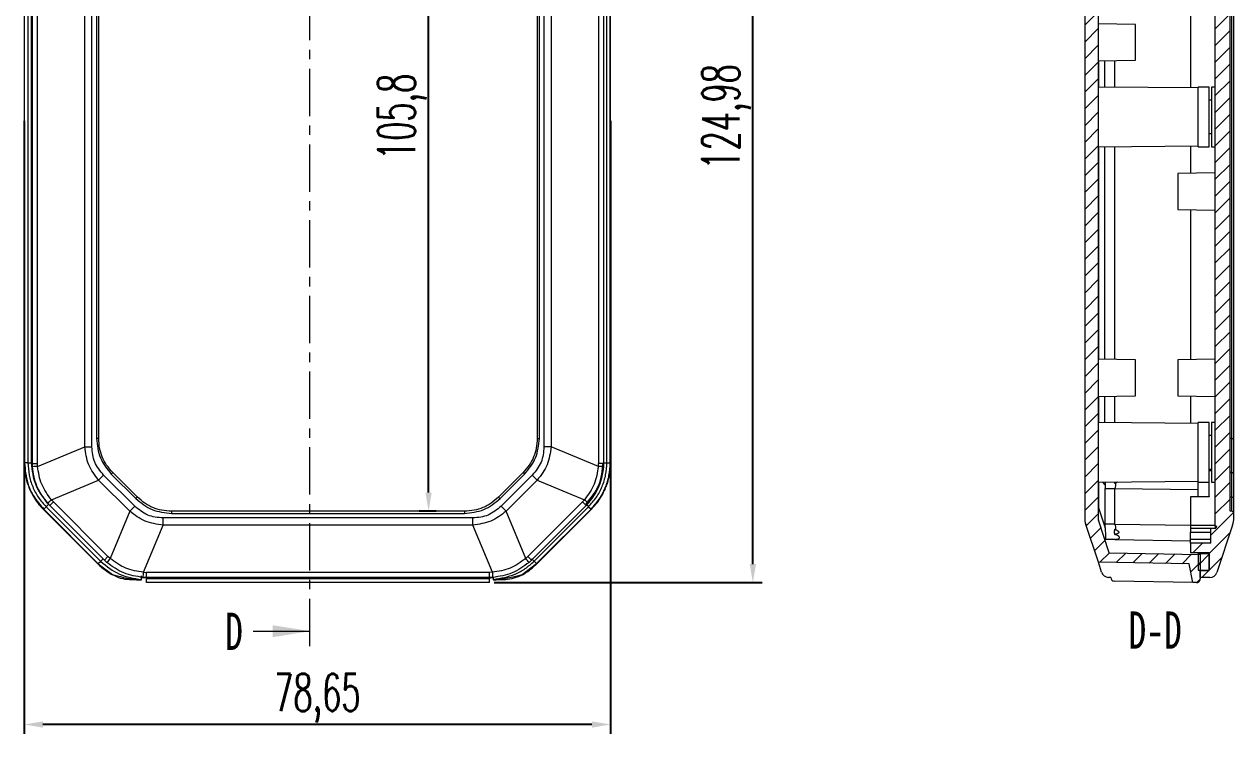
# Model space of a CAD drawing. Header units: inches. Extents: x 1153 to 3519, y 573 to 968.
# Drawn here: x 1324.7 to 1486.9, y 778 to 873.2 of the extents above; entities that cross this region are included whole.
import ezdxf

# ---------------------------------------------------------------- set-up
doc = ezdxf.new("R2010")
doc.units = ezdxf.units.IN
doc.linetypes.add('CENTER', pattern=[10.16, 6.35, -1.27, 1.27, -1.27])
doc.layers.add('10', color=7, linetype='Continuous')
doc.styles.add('SLDTEXTSTYLE2', font='TXT', dxfattribs={"width": 0.6, "bigfont": 'bigfont'})
doc.styles.add('SLDTEXTSTYLE6', font='TXT', dxfattribs={"width": 0.7})
doc.dimstyles.new('5', dxfattribs={"dimtxt": 5, "dimasz": 2.5, "dimexe": 1.25, "dimexo": 0.625, "dimtad": 1, "dimtxsty": 'SLDTEXTSTYLE2', "dimcen": 2.5, "dimclrd": 256, "dimclre": 256, "dimclrt": 256, "dimadec": 0, "dimazin": 0, "dimtfac": 1, "dimtmove": 0, "dimatfit": 3, "dimfxl": 1, "dimarcsym": 0})
pattern_1 = [(45, (18.9794, -20.3194), (-1.122532, 1.122532), [])]

# ---------------------------------------------------------------- blocks, each defined once
blk = doc.blocks.new('*D21')
at = {"lineweight": -2, "transparency": 16777216}
for p, q in [((1387.69, 923.26), (1423.64, 923.26)), ((1422.39, 800.78), (1422.39, 920.76)), ((1387.69, 798.28), (1423.64, 798.28))]:
    blk.add_line(p, q, dxfattribs=at)
at = {"transparency": 16777216}
for points in [[(1421.97, 920.76), (1422.81, 920.76), (1422.39, 923.26)], [(1421.97, 800.78), (1422.81, 800.78), (1422.39, 798.28)]]:
    blk.add_solid(points, dxfattribs=at)
at = {"layer": 'Defpoints', "color": 0, "transparency": 16777216}
for p in [(1387.06, 923.26), (1422.39, 923.26), (1387.06, 798.28)]:
    blk.add_point(p, dxfattribs=at)
at = {"transparency": 16777216, "insert": (1418.85, 860.77), "char_height": 5, "attachment_point": 5, "rotation": 90, "style": 'SLDTEXTSTYLE2'}
blk.add_mtext('124,98', dxfattribs=at)
blk = doc.blocks.new('*D22')
at = {"lineweight": -2, "transparency": 16777216}
for p, q in [((1324.67, 860.23), (1324.67, 778)), ((1403.31, 860.23), (1403.31, 778)), ((1400.81, 779.25), (1327.17, 779.25))]:
    blk.add_line(p, q, dxfattribs=at)
at = {"transparency": 16777216}
for points in [[(1327.17, 779.66), (1327.17, 778.83), (1324.67, 779.25)], [(1400.81, 779.66), (1400.81, 778.83), (1403.31, 779.25)]]:
    blk.add_solid(points, dxfattribs=at)
at = {"layer": 'Defpoints', "color": 0, "transparency": 16777216}
for p in [(1324.67, 860.85), (1403.31, 860.85), (1324.67, 779.25)]:
    blk.add_point(p, dxfattribs=at)
at = {"transparency": 16777216, "insert": (1363.99, 782.79), "char_height": 5, "attachment_point": 5, "style": 'SLDTEXTSTYLE2'}
blk.add_mtext('78,65', dxfattribs=at)
blk = doc.blocks.new('*D24')
at = {"lineweight": -2, "transparency": 16777216}
for p, q in [((1379.53, 913.67), (1380.15, 913.67)), ((1378.9, 810.37), (1378.9, 911.17)), ((1379.9, 807.87), (1377.65, 807.87))]:
    blk.add_line(p, q, dxfattribs=at)
at = {"transparency": 16777216}
for points in [[(1378.49, 911.17), (1379.32, 911.17), (1378.9, 913.67)], [(1378.49, 810.37), (1379.32, 810.37), (1378.9, 807.87)]]:
    blk.add_solid(points, dxfattribs=at)
at = {"layer": 'Defpoints', "color": 0, "transparency": 16777216}
for p in [(1378.9, 913.67), (1378.9, 913.67), (1380.53, 807.87)]:
    blk.add_point(p, dxfattribs=at)
at = {"transparency": 16777216, "insert": (1375.36, 860.77), "char_height": 5, "attachment_point": 5, "rotation": 90, "style": 'SLDTEXTSTYLE2'}
blk.add_mtext('105,8', dxfattribs=at)

msp = doc.modelspace()

# ---------------------------------------------------------------- hatches: boundary and pattern name
at = {"linetype": 'Continuous', "lineweight": 0}
h = msp.add_hatch(dxfattribs=at)
h.set_pattern_fill('ANSI31', color=4, scale=0.5, style=0)
h.set_pattern_definition(pattern_1)
edge = h.paths.add_edge_path(flags=0)
edge.add_line((1468.69, 807.024), (1468.69, 914.515))
edge.add_arc((1469.89, 914.515), 1.2, 161.66713, 180, ccw=False)
edge.add_line((1468.751, 914.892), (1470.197, 919.256))
edge.add_line((1470.197, 919.256), (1482.39, 919.469))
edge.add_line((1482.39, 919.469), (1482.39, 922.76))
edge.add_arc((1481.89, 922.76), 0.5, 0, 91)
edge.add_line((1481.882, 923.26), (1481.381, 923.252))
edge.add_line((1481.381, 923.252), (1480.925, 920.743))
edge.add_line((1480.925, 920.743), (1468.723, 920.53))
edge.add_line((1468.723, 920.53), (1467.043, 915.458))
edge.add_arc((1469.89, 914.515), 3, 161.66713, 180)
edge.add_line((1466.89, 914.515), (1466.89, 807.024))
edge.add_arc((1469.89, 807.024), 3, 180, 198.33287)
edge.add_line((1467.043, 806.08), (1468.723, 801.008))
edge.add_line((1468.723, 801.008), (1480.925, 800.795))
edge.add_line((1480.925, 800.795), (1481.381, 798.287))
edge.add_line((1481.381, 798.287), (1481.882, 798.278))
edge.add_arc((1481.89, 798.778), 0.5, 269, 360)
edge.add_line((1482.39, 798.778), (1482.39, 802.07))
edge.add_line((1482.39, 802.07), (1470.197, 802.282))
edge.add_line((1470.197, 802.282), (1468.751, 806.646))
edge.add_arc((1469.89, 807.024), 1.2, 180, 198.33287, ccw=False)
h = msp.add_hatch(dxfattribs=at)
h.set_pattern_fill('ANSI31', color=4, scale=0.5, style=0)
h.set_pattern_definition(pattern_1)
edge = h.paths.add_edge_path(flags=0)
edge.add_line((1486.59, 807.869), (1486.39, 807.869))
edge.add_line((1486.39, 807.869), (1486.39, 913.669))
edge.add_line((1486.39, 913.669), (1486.59, 913.669))
edge.add_arc((1486.59, 913.969), 0.3, 270, 360)
edge.add_line((1486.89, 913.969), (1486.89, 914.582))
edge.add_arc((1483.89, 914.582), 3, 0, 18.43495)
edge.add_line((1486.736, 915.531), (1484.618, 921.885))
edge.add_arc((1483.67, 921.569), 1, 18.43495, 90)
edge.add_line((1483.67, 922.569), (1482.39, 922.569))
edge.add_line((1482.39, 922.569), (1482.39, 921.669))
edge.add_line((1482.39, 921.669), (1483.59, 921.669))
edge.add_line((1483.59, 921.669), (1483.59, 919.269))
edge.add_line((1483.59, 919.269), (1481.09, 919.269))
edge.add_line((1481.09, 919.269), (1481.09, 917.969))
edge.add_line((1481.09, 917.969), (1483.79, 917.969))
edge.add_line((1483.79, 917.969), (1483.79, 915.969))
edge.add_line((1483.79, 915.969), (1484.482, 915.969))
edge.add_line((1484.482, 915.969), (1484.582, 915.669))
edge.add_line((1484.582, 915.669), (1484.39, 915.669))
edge.add_line((1484.39, 915.669), (1484.39, 805.869))
edge.add_line((1484.39, 805.869), (1484.582, 805.869))
edge.add_line((1484.582, 805.869), (1484.482, 805.569))
edge.add_line((1484.482, 805.569), (1483.79, 805.569))
edge.add_line((1483.79, 805.569), (1483.79, 803.569))
edge.add_line((1483.79, 803.569), (1481.09, 803.569))
edge.add_line((1481.09, 803.569), (1481.09, 802.269))
edge.add_line((1481.09, 802.269), (1483.59, 802.269))
edge.add_line((1483.59, 802.269), (1483.59, 799.869))
edge.add_line((1483.59, 799.869), (1482.39, 799.869))
edge.add_line((1482.39, 799.869), (1482.39, 798.969))
edge.add_line((1482.39, 798.969), (1483.67, 798.969))
edge.add_arc((1483.67, 799.969), 1, 270, 341.56505)
edge.add_line((1484.618, 799.653), (1486.736, 806.007))
edge.add_arc((1483.89, 806.956), 3, 341.56505, 360)
edge.add_line((1486.89, 806.956), (1486.89, 807.569))
edge.add_arc((1486.59, 807.569), 0.3, 0, 90)
h = msp.add_hatch(dxfattribs=at)
h.set_pattern_fill('ANSI31', style=0)
h.set_pattern_definition([(45, (892.935, 269.7996), (-2.245064, 2.245064), [])])
h.paths.add_polyline_path([(1482.09, 802.169), (1482.09, 799.969), (1483.59, 799.969), (1483.59, 802.169)], flags=0)

# ---------------------------------------------------------------- linework, layer by layer
at = {"color": 1, "linetype": 'CENTER', "lineweight": 0}
msp.add_line((1362.996, 789.766), (1362.996, 931.425), dxfattribs=at)
at = {"color": 7, "linetype": 'Continuous', "lineweight": 15}
for p, q in [((1484.39, 805.869), (1484.39, 915.669)), ((1466.89, 914.515), (1466.89, 807.024)), ((1468.69, 914.515), (1468.69, 807.024)), ((1486.39, 807.869), (1486.39, 913.669)), ((1324.668, 907.329), (1324.668, 814.353)), ((1324.716, 814.356), (1324.716, 907.326)), ((1325.172, 907.326), (1325.172, 814.356)), ((1325.669, 814.356), (1325.669, 907.327)), ((1325.764, 814.283), (1325.764, 907.255)), ((1326.448, 814.283), (1326.448, 907.255)), ((1401.68, 907.255), (1401.68, 814.283)), ((1402.364, 907.255), (1402.364, 814.283)), ((1402.81, 814.369), (1402.81, 907.339)), ((1403.267, 814.369), (1403.267, 907.339)), ((1403.314, 814.366), (1403.314, 907.342)), ((1332.802, 816.504), (1332.802, 905.034)), ((1333.751, 816.504), (1333.751, 905.034)), ((1334.364, 903.906), (1334.364, 817.632)), ((1334.664, 817.632), (1334.664, 903.906)), ((1393.464, 903.906), (1393.464, 817.632)), ((1393.764, 817.632), (1393.764, 903.906)), ((1394.377, 905.034), (1394.377, 816.504)), ((1395.326, 905.034), (1395.326, 816.504)), ((1486.59, 903.906), (1486.59, 817.632)), ((1486.89, 817.632), (1486.89, 903.906)), ((1481.09, 893.327), (1481.09, 864.661)), ((1473.69, 873.182), (1468.69, 873.269)), ((1473.69, 870.769), (1473.69, 873.182)), ((1473.69, 868.356), (1473.69, 870.769)), ((1468.69, 868.269), (1473.69, 868.356)), ((1469.605, 864.761), (1469.605, 868.285)), ((1482.09, 864.652), (1468.69, 864.769)), ((1483.59, 864.769), (1482.09, 864.769)), ((1482.09, 856.769), (1482.09, 864.769)), ((1483.59, 856.769), (1483.59, 864.769)), ((1484.39, 864.769), (1483.89, 864.769)), ((1483.89, 864.769), (1483.89, 856.769)), ((1483.89, 863.019), (1483.59, 863.019)), ((1483.59, 858.519), (1483.89, 858.519)), ((1468.69, 856.769), (1482.09, 856.886)), ((1469.605, 828.253), (1469.605, 856.777)), ((1481.09, 856.877), (1481.09, 853.212)), ((1482.09, 856.769), (1483.59, 856.769)), ((1483.89, 856.769), (1484.39, 856.769)), ((1484.39, 853.269), (1479.39, 853.182)), ((1479.39, 853.182), (1479.39, 848.356)), ((1479.39, 848.356), (1484.39, 848.269)), ((1481.09, 848.327), (1481.09, 828.212)), ((1473.69, 828.182), (1468.69, 828.269)), ((1473.69, 825.769), (1473.69, 828.182)), ((1484.39, 828.269), (1479.39, 828.182)), ((1479.39, 828.182), (1479.39, 823.356)), ((1473.69, 823.356), (1473.69, 825.769)), ((1468.69, 823.269), (1473.69, 823.356)), ((1469.605, 819.761), (1469.605, 823.285)), ((1479.39, 823.356), (1484.39, 823.269)), ((1481.09, 823.327), (1481.09, 819.661)), ((1482.09, 819.652), (1468.69, 819.769)), ((1483.59, 819.769), (1482.09, 819.769)), ((1482.09, 811.769), (1482.09, 819.769)), ((1483.59, 811.769), (1483.59, 819.769)), ((1484.39, 819.769), (1483.89, 819.769)), ((1483.89, 819.769), (1483.89, 811.769)), ((1334.664, 817.632), (1334.364, 817.632)), ((1393.464, 817.632), (1393.764, 817.632)), ((1483.89, 818.019), (1483.59, 818.019)), ((1486.59, 817.632), (1486.39, 817.632)), ((1486.59, 817.632), (1486.89, 817.632)), ((1326.46, 813.877), (1332.802, 816.504)), ((1332.802, 816.504), (1333.751, 816.504)), ((1395.326, 816.504), (1394.377, 816.504)), ((1401.668, 813.877), (1395.326, 816.504)), ((1402.81, 814.369), (1403.267, 814.369)), ((1325.172, 814.356), (1324.716, 814.356)), ((1325.777, 813.819), (1325.764, 814.283)), ((1325.764, 814.283), (1326.448, 814.283)), ((1326.46, 813.877), (1326.448, 814.283)), ((1336.561, 813.051), (1336.349, 812.839)), ((1336.349, 812.839), (1339.634, 809.554)), ((1339.846, 809.767), (1336.561, 813.051)), ((1391.567, 813.051), (1388.282, 809.767)), ((1388.494, 809.554), (1391.779, 812.839)), ((1391.567, 813.051), (1391.779, 812.839)), ((1401.668, 813.877), (1401.68, 814.283)), ((1402.364, 814.283), (1401.68, 814.283)), ((1402.364, 814.283), (1402.351, 813.819)), ((1483.59, 813.519), (1483.89, 813.519)), ((1486.59, 813.051), (1486.39, 813.051)), ((1486.59, 813.051), (1486.59, 809.767)), ((1486.89, 809.554), (1486.89, 812.839)), ((1328.312, 809.405), (1334.655, 812.032)), ((1334.655, 812.032), (1335.325, 812.703)), ((1334.655, 812.032), (1338.827, 807.86)), ((1339.498, 808.531), (1335.325, 812.703)), ((1392.803, 812.703), (1388.63, 808.531)), ((1389.301, 807.86), (1393.473, 812.032)), ((1393.473, 812.032), (1392.803, 812.703)), ((1393.473, 812.032), (1399.816, 809.405)), ((1468.69, 811.769), (1482.09, 811.886)), ((1469.656, 811.778), (1469.64, 811.398)), ((1469.64, 811.398), (1469.64, 810.903)), ((1470.934, 811.597), (1470.914, 811.789)), ((1482.09, 811.769), (1483.59, 811.769)), ((1482.09, 809.795), (1482.09, 811.769)), ((1483.59, 809.83), (1483.59, 811.769)), ((1483.89, 811.769), (1484.39, 811.769)), ((1339.846, 809.767), (1339.634, 809.554)), ((1388.282, 809.767), (1388.494, 809.554)), ((1469.64, 806.132), (1469.64, 810.903)), ((1469.64, 810.903), (1470.932, 810.903)), ((1470.932, 806.132), (1470.932, 810.903)), ((1483.59, 809.795), (1481.09, 809.795)), ((1481.09, 809.795), (1481.09, 805.979)), ((1483.59, 809.83), (1483.59, 809.795)), ((1486.59, 809.767), (1486.39, 809.767)), ((1327.259, 808.099), (1334.579, 800.78)), ((1327.294, 808.131), (1327.617, 808.454)), ((1334.611, 800.814), (1327.294, 808.131)), ((1327.617, 808.454), (1334.934, 801.137)), ((1328.107, 808.626), (1327.789, 808.964)), ((1328.107, 808.626), (1328.591, 809.11)), ((1328.107, 808.626), (1335.421, 801.312)), ((1328.591, 809.11), (1328.312, 809.405)), ((1335.904, 801.796), (1328.591, 809.11)), ((1338.827, 807.86), (1339.498, 808.531)), ((1389.301, 807.86), (1388.63, 808.531)), ((1399.537, 809.11), (1392.224, 801.796)), ((1392.707, 801.312), (1400.021, 808.626)), ((1393.049, 801.15), (1400.365, 808.467)), ((1393.372, 800.827), (1400.688, 808.144)), ((1393.404, 800.793), (1400.723, 808.112)), ((1399.816, 809.405), (1399.537, 809.11)), ((1400.021, 808.626), (1399.537, 809.11)), ((1400.339, 808.964), (1400.021, 808.626)), ((1400.365, 808.467), (1400.688, 808.144)), ((1468.751, 808.32), (1469.64, 805.638)), ((1338.827, 807.86), (1336.2, 801.517)), ((1384.829, 806.956), (1343.299, 806.956)), ((1343.299, 806.007), (1343.299, 806.956)), ((1344.427, 807.869), (1344.427, 807.569)), ((1383.701, 807.869), (1344.427, 807.869)), ((1344.427, 807.569), (1383.701, 807.569)), ((1383.701, 807.869), (1383.701, 807.569)), ((1384.829, 806.007), (1384.829, 806.956)), ((1391.928, 801.517), (1389.301, 807.86)), ((1470.197, 802.282), (1468.751, 806.646)), ((1486.59, 807.869), (1486.39, 807.869)), ((1486.89, 806.956), (1486.89, 807.569)), ((1340.672, 799.665), (1343.299, 806.007)), ((1384.829, 806.007), (1343.299, 806.007)), ((1387.456, 799.665), (1384.829, 806.007)), ((1468.723, 801.008), (1467.043, 806.08)), ((1470.932, 806.132), (1469.64, 806.132)), ((1469.64, 805.638), (1469.64, 806.132)), ((1481.09, 805.979), (1481.09, 805.569)), ((1481.09, 805.569), (1481.09, 805.069)), ((1481.09, 805.569), (1483.79, 805.569)), ((1481.09, 805.069), (1483.79, 805.069)), ((1481.09, 804.069), (1481.09, 805.069)), ((1483.79, 803.569), (1483.79, 805.569)), ((1483.79, 805.569), (1484.482, 805.569)), ((1484.582, 805.869), (1484.39, 805.869)), ((1484.582, 805.869), (1484.482, 805.569)), ((1486.736, 806.007), (1484.618, 799.653)), ((1470.932, 804.069), (1469.605, 804.069)), ((1470.932, 804.069), (1481.09, 803.892)), ((1483.79, 804.069), (1481.09, 804.069)), ((1481.09, 803.569), (1481.09, 804.069)), ((1483.79, 803.569), (1481.09, 803.569)), ((1481.09, 803.569), (1481.09, 802.269)), ((1335.421, 801.312), (1335.904, 801.796)), ((1336.2, 801.517), (1335.904, 801.796)), ((1392.224, 801.796), (1391.928, 801.517)), ((1392.707, 801.312), (1392.224, 801.796)), ((1470.197, 802.282), (1482.39, 802.07)), ((1483.59, 802.269), (1481.09, 802.269)), ((1482.09, 802.169), (1482.09, 802.269)), ((1482.09, 802.169), (1483.59, 802.169)), ((1482.09, 802.169), (1482.09, 799.969)), ((1482.39, 802.07), (1482.39, 798.778)), ((1483.59, 799.869), (1483.59, 802.269)), ((1483.59, 802.169), (1483.59, 799.969)), ((1334.934, 801.137), (1334.611, 800.814)), ((1334.611, 800.814), (1336.511, 799.371)), ((1335.758, 800.994), (1335.421, 801.312)), ((1391.471, 799.385), (1393.372, 800.827)), ((1392.707, 801.312), (1392.37, 800.994)), ((1393.049, 801.15), (1393.372, 800.827)), ((1480.925, 800.795), (1468.723, 801.008)), ((1469.167, 799.669), (1468.723, 801.008)), ((1481.381, 798.287), (1480.925, 800.795)), ((1482.09, 799.969), (1483.59, 799.969)), ((1482.39, 798.969), (1482.39, 799.869)), ((1483.59, 799.869), (1482.39, 799.869)), ((1482.99, 799.869), (1482.99, 799.969)), ((1341.078, 798.969), (1340.614, 798.983)), ((1340.672, 799.665), (1341.078, 799.653)), ((1341.064, 798.97), (1341.064, 798.778)), ((1387.064, 798.778), (1341.064, 798.778)), ((1341.064, 798.278), (1341.064, 798.778)), ((1387.064, 798.278), (1341.064, 798.278)), ((1387.05, 799.653), (1341.078, 799.653)), ((1341.078, 798.969), (1341.078, 799.653)), ((1387.05, 798.969), (1341.078, 798.969)), ((1387.456, 799.665), (1387.05, 799.653)), ((1387.05, 798.969), (1387.05, 799.653)), ((1387.514, 798.983), (1387.05, 798.969)), ((1387.064, 798.97), (1387.064, 798.778)), ((1387.064, 798.278), (1387.064, 798.778)), ((1387.571, 798.716), (1387.571, 798.694)), ((1391.125, 799.2), (1391.562, 799.382)), ((1470.39, 798.979), (1470.099, 798.984)), ((1470.39, 798.97), (1470.39, 798.979)), ((1481.381, 798.287), (1470.882, 798.47)), ((1481.882, 798.278), (1481.381, 798.287)), ((1483.67, 798.969), (1482.39, 798.969))]:
    msp.add_line(p, q, dxfattribs=at)
at = {"color": 8, "linetype": 'Continuous', "lineweight": 15}
for p, q in [((1468.751, 868.27), (1468.751, 864.769)), ((1470.932, 864.75), (1470.932, 868.308)), ((1468.751, 856.77), (1468.751, 828.268)), ((1470.932, 828.23), (1470.932, 856.789)), ((1468.751, 823.27), (1468.751, 819.769)), ((1470.932, 819.75), (1470.932, 823.308)), ((1483.89, 813.293), (1483.59, 813.293)), ((1468.751, 811.77), (1468.751, 808.32)), ((1469.64, 811.398), (1469.341, 811.775)), ((1470.932, 810.903), (1482.09, 810.765)), ((1327.294, 808.131), (1327.294, 808.131)), ((1400.688, 808.144), (1400.688, 808.144)), ((1470.932, 806.132), (1481.09, 806.007)), ((1481.09, 805.979), (1484.39, 805.979)), ((1336.421, 799.369), (1336.511, 799.371))]:
    msp.add_line(p, q, dxfattribs=at)
at = {"color": 7, "linetype": 'Continuous', "lineweight": 0}
msp.add_line((1355.396, 791.766), (1362.996, 791.766), dxfattribs=at)
at = {"color": 7, "linetype": 'Continuous', "lineweight": 15}
for centre, radius, start, end in [((1326.767, 806.215), 7.668, 92.30075, 97.41719), ((1401.361, 806.215), 7.668, 82.58281, 87.69925), ((1486.628, 812.786), 0.268, 11.42175, 98.04947), ((1486.628, 809.501), 0.268, 11.42175, 98.04947), ((1323.112, 815.041), 7.668, 307.58281, 312.69925), ((1405.016, 815.041), 7.668, 227.30075, 232.41719), ((1469.317, 808.589), 0.627, 180.24538, 205.40448), ((1469.89, 807.024), 3, 180, 198.33287), ((1469.89, 807.024), 1.2, 180, 198.33287), ((1486.59, 807.569), 0.3, 0, 90), ((1483.89, 806.956), 3, 341.56505, 0), ((1341.835, 796.317), 7.668, 137.30075, 142.41719), ((1386.293, 796.317), 7.668, 37.58281, 42.69925), ((1338.944, 803.465), 4.762, 239.27144, 268.02038), ((1333.01, 799.973), 7.668, 352.58281, 357.69925), ((1395.118, 799.973), 7.668, 182.30075, 187.41719), ((1389.038, 803.478), 4.762, 271.97962, 300.73105), ((1470.116, 799.984), 1, 198.33287, 269), ((1470.89, 798.97), 0.5, 180, 269), ((1481.89, 798.778), 0.5, 269, 0), ((1483.67, 799.969), 1, 270, 341.56505)]:
    msp.add_arc(centre, radius, start, end, dxfattribs=at)
for centre, major_axis, start_param, end_param in [((1341.074, 806.962), (-5.659, -5.659), 0.7002424, 0.7843295), ((1387.054, 806.962), (-5.659, 5.659), 2.3572632, 2.4221339)]:
    msp.add_ellipse(centre, major_axis=major_axis, ratio=0.9996955, start_param=start_param, end_param=end_param, dxfattribs=at)
for points, knots in [([(1334.364, 817.632), (1334.458, 816.735), (1334.645, 814.941), (1335.781, 813.539), (1336.349, 812.839)], [0, 0, 0, 0, 0.5000664, 1, 1, 1, 1]), ([(1336.561, 813.051), (1336.268, 813.375), (1335.696, 814.006), (1335.102, 815.13), (1334.727, 816.345), (1334.686, 817.195), (1334.664, 817.632)], [0, 0, 0, 0, 0.2571263, 0.5, 0.7428737, 1, 1, 1, 1]), ([(1393.464, 817.632), (1393.442, 817.195), (1393.401, 816.345), (1393.026, 815.13), (1392.432, 814.006), (1391.86, 813.375), (1391.567, 813.051)], [0, 0, 0, 0, 0.2571263, 0.5, 0.7428737, 1, 1, 1, 1]), ([(1391.779, 812.839), (1392.347, 813.54), (1393.483, 814.941), (1393.67, 816.735), (1393.764, 817.632)], [0, 0, 0, 0, 0.50006636, 1, 1, 1, 1]), ([(1486.59, 817.632), (1486.59, 817.195), (1486.59, 816.345), (1486.59, 815.13), (1486.59, 814.006), (1486.59, 813.375), (1486.59, 813.051)], [0, 0, 0, 0, 0.2571263, 0.5, 0.7428737, 1, 1, 1, 1]), ([(1486.89, 812.839), (1486.89, 813.172), (1486.89, 813.836), (1486.89, 815.025), (1486.89, 816.3), (1486.89, 817.187), (1486.89, 817.632)], [0, 0, 0, 0, 0.2507233, 0.5000671, 0.7493795, 1, 1, 1, 1]), ([(1324.668, 814.361), (1324.668, 814.36), (1324.668, 814.355), (1324.669, 813.941), (1324.717, 813.235), (1324.889, 812.345), (1325.063, 811.724), (1325.325, 810.971), (1325.717, 810.12), (1326.259, 809.27), (1326.683, 808.724), (1326.96, 808.41), (1327.122, 808.238), (1327.207, 808.152), (1327.244, 808.114), (1327.257, 808.101), (1327.262, 808.097), (1327.263, 808.095), (1327.264, 808.095)], [0, 0, 0, 0, 0.0002602, 0.0020442, 0.1787792, 0.3038344, 0.3927772, 0.456286, 0.6477033, 0.7952071, 0.8899773, 0.9453702, 0.9759741, 0.9917589, 0.9973551, 0.9991148, 0.9996753, 1, 1, 1, 1]), ([(1400.014, 808.818), (1400.674, 809.629), (1401.993, 811.25), (1402.207, 813.329), (1402.313, 814.368)], [0, 0, 0, 0, 0.5000264, 1, 1, 1, 1]), ([(1400.365, 808.467), (1400.728, 808.875), (1401.454, 809.692), (1402.211, 811.152), (1402.717, 812.723), (1402.779, 813.819), (1402.81, 814.369)], [0, 0, 0, 0, 0.2497146, 0.4987053, 0.7482376, 1, 1, 1, 1]), ([(1400.688, 808.144), (1401.074, 808.575), (1401.844, 809.437), (1402.641, 810.982), (1403.17, 812.639), (1403.234, 813.792), (1403.267, 814.369)], [0, 0, 0, 0, 0.2506153, 0.5000282, 0.7494294, 1, 1, 1, 1]), ([(1400.719, 808.108), (1400.719, 808.108), (1400.723, 808.111), (1401.017, 808.407), (1401.482, 808.94), (1401.989, 809.692), (1402.303, 810.25), (1402.65, 810.967), (1402.976, 811.849), (1403.195, 812.837), (1403.28, 813.524), (1403.306, 813.941), (1403.313, 814.174), (1403.314, 814.294), (1403.314, 814.347), (1403.314, 814.365), (1403.314, 814.371), (1403.314, 814.373), (1403.314, 814.374)], [0, 0, 0, 0, 0.00026489, 0.00207297, 0.1799155, 0.30401426, 0.39251966, 0.45587856, 0.64762048, 0.79617371, 0.89111561, 0.9459904, 0.97624778, 0.99185897, 0.99739066, 0.99912823, 0.9996809, 1, 1, 1, 1]), ([(1324.716, 814.356), (1324.801, 813.434), (1324.944, 811.88), (1325.904, 809.749), (1326.805, 808.7), (1327.294, 808.131)], [0, 0, 0, 0, 0.4003034, 0.6747421, 1, 1, 1, 1]), ([(1325.172, 814.356), (1325.205, 813.807), (1325.27, 812.713), (1325.77, 811.141), (1326.524, 809.677), (1327.252, 808.862), (1327.617, 808.454)], [0, 0, 0, 0, 0.2513418, 0.5008444, 0.7498835, 1, 1, 1, 1]), ([(1327.968, 808.806), (1327.308, 809.616), (1325.989, 811.238), (1325.776, 813.317), (1325.669, 814.356)], [0, 0, 0, 0, 0.500018, 1, 1, 1, 1]), ([(1328.312, 809.405), (1327.822, 810.075), (1326.842, 811.416), (1326.587, 813.057), (1326.46, 813.877)], [0, 0, 0, 0, 0.4999998, 1, 1, 1, 1]), ([(1401.668, 813.877), (1401.541, 813.057), (1401.286, 811.416), (1400.306, 810.075), (1399.816, 809.405)], [0, 0, 0, 0, 0.4999998, 1, 1, 1, 1]), ([(1470.932, 810.903), (1470.983, 811.021), (1471.047, 811.17), (1471.097, 811.353), (1471.082, 811.445), (1471.027, 811.529), (1470.966, 811.573), (1470.934, 811.597)], [0, 0, 0, 0, 0.4998049, 0.6333467, 0.7499051, 0.8676923, 1, 1, 1, 1]), ([(1470.934, 811.597), (1471.036, 811.654), (1471.15, 811.719), (1471.263, 811.784), (1471.276, 811.792)], [0, 0, 0, 0, 0.8864688, 1, 1, 1, 1]), ([(1339.634, 809.554), (1340.335, 808.986), (1341.736, 807.851), (1343.53, 807.663), (1344.427, 807.569)], [0, 0, 0, 0, 0.5000664, 1, 1, 1, 1]), ([(1344.427, 807.869), (1343.99, 807.891), (1343.14, 807.933), (1341.925, 808.307), (1340.801, 808.901), (1340.17, 809.473), (1339.846, 809.767)], [0, 0, 0, 0, 0.2571263, 0.5, 0.7428737, 1, 1, 1, 1]), ([(1388.282, 809.767), (1387.958, 809.473), (1387.327, 808.901), (1386.203, 808.307), (1384.988, 807.933), (1384.138, 807.891), (1383.701, 807.869)], [0, 0, 0, 0, 0.2571263, 0.5, 0.7428737, 1, 1, 1, 1]), ([(1383.701, 807.569), (1384.598, 807.663), (1386.392, 807.851), (1387.794, 808.987), (1388.494, 809.554)], [0, 0, 0, 0, 0.5000664, 1, 1, 1, 1]), ([(1486.59, 809.767), (1486.59, 809.473), (1486.59, 808.901), (1486.59, 808.307), (1486.59, 807.933), (1486.59, 807.891), (1486.59, 807.869)], [0, 0, 0, 0, 0.2571263, 0.5, 0.7428737, 1, 1, 1, 1]), ([(1486.89, 807.569), (1486.89, 807.595), (1486.89, 807.646), (1486.89, 808.054), (1486.89, 808.667), (1486.89, 809.258), (1486.89, 809.554)], [0, 0, 0, 0, 0.2507233, 0.5000671, 0.7493795, 1, 1, 1, 1]), ([(1469.64, 805.638), (1469.645, 805.406), (1469.653, 805.057), (1469.687, 804.61), (1469.699, 804.271), (1469.687, 804.092), (1469.661, 804.074), (1469.654, 804.069)], [0, 0, 0, 0, 0.3028646, 0.4565822, 0.6097611, 0.8902153, 1, 1, 1, 1]), ([(1470.936, 804.747), (1470.921, 804.815), (1470.889, 804.954), (1470.911, 805.191), (1470.926, 805.354), (1470.934, 805.438)], [0, 0, 0, 0, 0.3124603, 0.6462356, 1, 1, 1, 1]), ([(1470.934, 805.438), (1470.966, 805.461), (1471.027, 805.506), (1471.082, 805.59), (1471.097, 805.682), (1471.047, 805.865), (1470.983, 806.014), (1470.932, 806.132)], [0, 0, 0, 0, 0.1321468, 0.2503209, 0.3665623, 0.5004005, 1, 1, 1, 1]), ([(1470.932, 804.069), (1470.938, 804.07), (1470.964, 804.074), (1471.239, 804.121), (1471.507, 804.204), (1471.581, 804.32), (1471.568, 804.387), (1471.511, 804.456), (1471.329, 804.588), (1471.109, 804.677), (1470.936, 804.747)], [0, 0, 0, 0, 0.0570457, 0.2492313, 0.4982601, 0.5628098, 0.6238811, 0.6828756, 0.7494904, 1, 1, 1, 1]), ([(1470.936, 804.747), (1470.99, 804.771), (1471.098, 804.82), (1471.276, 804.872), (1471.41, 804.921), (1471.476, 804.974), (1471.498, 805.005), (1471.506, 805.038), (1471.496, 805.079), (1471.421, 805.168), (1471.208, 805.276), (1471.033, 805.38), (1470.934, 805.438)], [0, 0, 0, 0, 0.12478063, 0.25095891, 0.37560175, 0.41115593, 0.44220448, 0.47106607, 0.50066038, 0.55501423, 0.75012655, 1, 1, 1, 1]), ([(1484.393, 805.869), (1484.387, 805.813), (1484.372, 805.661), (1484.381, 805.581), (1484.398, 805.572), (1484.403, 805.569)], [0, 0, 0, 0, 0.2976258, 0.8041702, 1, 1, 1, 1]), ([(1340.672, 799.665), (1339.851, 799.792), (1338.211, 800.047), (1336.87, 801.027), (1336.2, 801.517)], [0, 0, 0, 0, 0.4999998, 1, 1, 1, 1]), ([(1391.928, 801.517), (1391.258, 801.027), (1389.918, 800.047), (1388.277, 799.792), (1387.456, 799.665)], [0, 0, 0, 0, 0.4999998, 1, 1, 1, 1]), ([(1334.576, 800.782), (1334.576, 800.782), (1334.577, 800.781), (1334.883, 800.475), (1335.492, 799.938), (1336.18, 799.518), (1336.499, 799.324)], [0, 0, 0, 0, 0.0001314, 0.0010477, 0.5373086, 1, 1, 1, 1]), ([(1334.934, 801.137), (1335.737, 800.478), (1337.339, 799.162), (1339.389, 798.855), (1340.411, 798.703)], [0, 0, 0, 0, 0.5013291, 1, 1, 1, 1]), ([(1387.571, 798.716), (1388.582, 798.876), (1390.102, 799.116), (1391.902, 800.125), (1392.666, 800.808), (1393.049, 801.15)], [0, 0, 0, 0, 0.4974145, 0.7479737, 1, 1, 1, 1]), ([(1391.483, 799.337), (1391.802, 799.531), (1392.299, 799.833), (1392.84, 800.269), (1393.123, 800.521), (1393.269, 800.66), (1393.344, 800.733), (1393.381, 800.77), (1393.398, 800.786), (1393.403, 800.792), (1393.405, 800.794), (1393.406, 800.795), (1393.406, 800.795), (1393.406, 800.795)], [0, 0, 0, 0, 0.4624909, 0.7200831, 0.8592799, 0.9322507, 0.9696963, 0.9892293, 0.9966517, 0.9989528, 0.9996479, 0.9998686, 1, 1, 1, 1]), ([(1336.511, 799.371), (1336.954, 799.245), (1337.621, 799.054), (1338.84, 798.829), (1339.699, 798.723), (1340.181, 798.694), (1340.411, 798.68)], [0, 0, 0, 0, 0.4994662, 0.7518695, 0.8812078, 1, 1, 1, 1]), ([(1338.78, 798.706), (1338.952, 798.7), (1339.209, 798.691), (1339.666, 798.676), (1339.939, 798.666), (1340.173, 798.658), (1340.332, 798.653), (1340.411, 798.65)], [0, 0, 0, 0, 0.4991714, 0.7435293, 0.8786823, 0.9395607, 1, 1, 1, 1]), ([(1340.411, 798.703), (1340.411, 798.714), (1340.411, 798.738), (1340.411, 798.839), (1340.411, 798.978), (1340.411, 799.106), (1340.411, 799.181), (1340.411, 799.2)], [0, 0, 0, 0, 0.2303254, 0.460645, 0.6911232, 0.9218959, 1, 1, 1, 1]), ([(1340.411, 798.65), (1340.411, 798.652), (1340.411, 798.654), (1340.411, 798.666), (1340.411, 798.676), (1340.411, 798.68)], [0, 0, 0, 0, 0.4992416, 0.7495235, 1, 1, 1, 1]), ([(1387.571, 798.694), (1387.802, 798.707), (1388.284, 798.736), (1389.146, 798.842), (1390.363, 799.067), (1391.03, 799.258), (1391.471, 799.385)], [0, 0, 0, 0, 0.1189097, 0.2483086, 0.5017743, 1, 1, 1, 1]), ([(1387.571, 799.048), (1387.571, 798.996), (1387.571, 798.893), (1387.571, 798.781), (1387.571, 798.729), (1387.571, 798.718), (1387.571, 798.716)], [0, 0, 0, 0, 0.3004791, 0.6007453, 0.900625, 1, 1, 1, 1]), ([(1387.571, 798.663), (1387.61, 798.665), (1387.775, 798.67), (1388.234, 798.686), (1388.712, 798.702), (1389.024, 798.713), (1389.203, 798.719)], [0, 0, 0, 0, 0.0292163, 0.1255539, 0.499764, 1, 1, 1, 1]), ([(1387.571, 798.694), (1387.571, 798.689), (1387.571, 798.679), (1387.571, 798.667), (1387.571, 798.665), (1387.571, 798.663)], [0, 0, 0, 0, 0.249535, 0.4990696, 1, 1, 1, 1])]:
    msp.add_open_spline(points, degree=3, knots=knots, dxfattribs=at)
for points in [[(1334.655, 812.032), (1334.147, 812.695), (1333.132, 814.021), (1332.912, 815.676), (1332.802, 816.504)], [(1335.325, 812.703), (1334.867, 813.255), (1333.95, 814.36), (1333.817, 815.789), (1333.751, 816.504)], [(1394.377, 816.504), (1394.311, 815.789), (1394.178, 814.36), (1393.261, 813.255), (1392.803, 812.703)], [(1395.326, 816.504), (1395.216, 815.676), (1394.996, 814.021), (1393.981, 812.695), (1393.473, 812.032)], [(1402.313, 814.368), (1402.374, 814.369), (1402.496, 814.369), (1402.654, 814.369), (1402.771, 814.369), (1402.797, 814.369), (1402.81, 814.369)], [(1325.172, 814.356), (1325.185, 814.356), (1325.211, 814.356), (1325.329, 814.356), (1325.486, 814.356), (1325.608, 814.356), (1325.669, 814.356)], [(1327.789, 808.964), (1327.248, 809.688), (1326.168, 811.136), (1325.908, 812.925), (1325.777, 813.819)], [(1402.351, 813.819), (1402.22, 812.925), (1401.96, 811.136), (1400.88, 809.688), (1400.339, 808.964)], [(1327.617, 808.454), (1327.626, 808.463), (1327.645, 808.482), (1327.727, 808.565), (1327.839, 808.676), (1327.925, 808.763), (1327.968, 808.806)], [(1343.299, 806.956), (1342.584, 807.022), (1341.155, 807.155), (1340.05, 808.072), (1339.498, 808.531)], [(1388.63, 808.531), (1388.078, 808.072), (1386.973, 807.155), (1385.544, 807.022), (1384.829, 806.956)], [(1400.014, 808.818), (1400.057, 808.775), (1400.143, 808.689), (1400.255, 808.577), (1400.338, 808.495), (1400.356, 808.476), (1400.365, 808.467)], [(1343.299, 806.007), (1342.471, 806.117), (1340.816, 806.337), (1339.49, 807.352), (1338.827, 807.86)], [(1389.301, 807.86), (1388.638, 807.352), (1387.312, 806.337), (1385.657, 806.117), (1384.829, 806.007)], [(1334.934, 801.137), (1334.943, 801.146), (1334.961, 801.165), (1335.044, 801.248), (1335.156, 801.359), (1335.242, 801.446), (1335.285, 801.489)], [(1392.697, 801.501), (1392.74, 801.458), (1392.826, 801.372), (1392.938, 801.261), (1393.021, 801.178), (1393.04, 801.159), (1393.049, 801.15)], [(1340.614, 798.983), (1339.72, 799.113), (1337.931, 799.373), (1336.483, 800.454), (1335.758, 800.994)], [(1392.37, 800.994), (1391.645, 800.454), (1390.197, 799.373), (1388.408, 799.113), (1387.514, 798.983)]]:
    msp.add_open_spline(points, degree=3, dxfattribs=at)
at = {"color": 8, "linetype": 'Continuous', "lineweight": 15}
for points, knots in [([(1468.748, 806.702), (1468.747, 806.719), (1468.744, 806.765), (1468.742, 807.066), (1468.744, 807.579), (1468.749, 808.07), (1468.751, 808.32)], [0, 0, 0, 0, 0.1580281, 0.4358018, 0.7134099, 1, 1, 1, 1]), ([(1391.471, 799.385), (1391.532, 799.383), (1391.592, 799.381), (1391.562, 799.382), (1391.561, 799.382)], [0, 0, 0, 0, 0.9969186, 1, 1, 1, 1])]:
    msp.add_open_spline(points, degree=3, knots=knots, dxfattribs=at)
at = {"color": 7, "linetype": 'Continuous', "lineweight": 0}
msp.add_solid([(1362.996, 791.766), (1357.996, 792.566), (1357.996, 790.966)], dxfattribs=at)

# ---------------------------------------------------------------- texts
at = {"color": 7, "linetype": 'Continuous', "insert": (1351.621, 794.248), "char_height": 5, "attachment_point": 1, "style": 'SLDTEXTSTYLE6'}
msp.add_mtext('D', dxfattribs=at)
at = {"layer": '10', "color": 0, "insert": (1476.34, 794.412), "char_height": 5, "attachment_point": 2, "style": 'SLDTEXTSTYLE6'}
msp.add_mtext('D-D', dxfattribs=at)

# ---------------------------------------------------------------- dimensions: what is measured, and where the dimension line sits
for base, p1, p2, picture, middle in [((1422.389, 923.26), (1387.064, 798.278), (1387.064, 923.26), '*D21', (1418.848, 860.769)), ((1378.904, 913.669), (1380.528, 807.869), (1378.9, 913.669), '*D24', (1375.362, 860.769))]:
    dim = msp.add_linear_dim(base=base, p1=p1, p2=p2, angle=90, dimstyle='5')
    dim.commit()
    dim.dimension.update_dxf_attribs({"geometry": picture, "text_midpoint": middle})
dim = msp.add_linear_dim(base=(1324.668, 779.246), p1=(1403.314, 860.854), p2=(1324.668, 860.854), dimstyle='5')
dim.commit()
dim.dimension.update_dxf_attribs({"geometry": '*D22', "text_midpoint": (1363.991, 782.788)})

doc.saveas('drawing.dxf')
